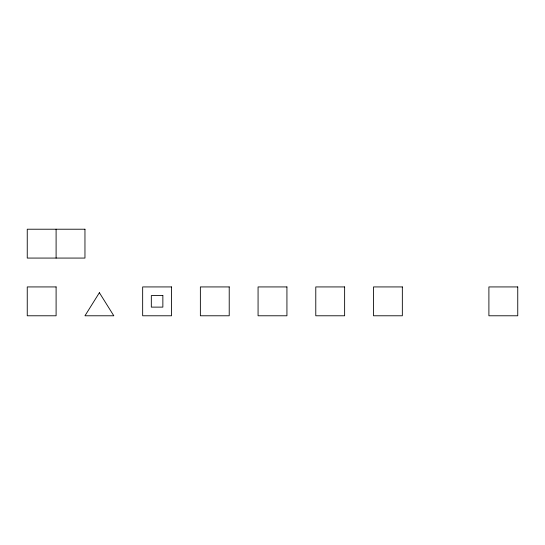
<?xml version="1.0" encoding="UTF-8"?>
<svg xmlns="http://www.w3.org/2000/svg" width="545" height="545" viewBox="0 0 545 545"><rect width="100%" height="100%" fill="white"/><g stroke="black" fill="none" stroke-linecap="round" stroke-linejoin="round"><path stroke-width="0.82" d="M56.101 229.22L56.101 258.071M99.381 292.699L84.959 315.78L113.81 315.78L99.381 292.699M84.959 229.22L27.25 229.22L27.25 258.071L84.959 258.071L84.959 229.22M56.101 286.929L27.25 286.929L27.25 315.78L56.101 315.78L56.101 286.929M171.512 286.929L142.661 286.929L142.661 315.78L171.512 315.78L171.512 286.929M229.22 286.929L200.369 286.929L200.369 315.78L229.22 315.78L229.22 286.929M286.929 286.929L258.071 286.929L258.071 315.78L286.929 315.78L286.929 286.929M344.631 286.929L315.78 286.929L315.78 315.78L344.631 315.78L344.631 286.929M402.339 286.929L373.489 286.929L373.489 315.78L402.339 315.78L402.339 286.929M517.75 286.929L488.899 286.929L488.899 315.78L517.75 315.78L517.75 286.929M162.86 295.581L151.319 295.581L151.319 307.121L162.86 307.121L162.86 295.581"/></g></svg>
